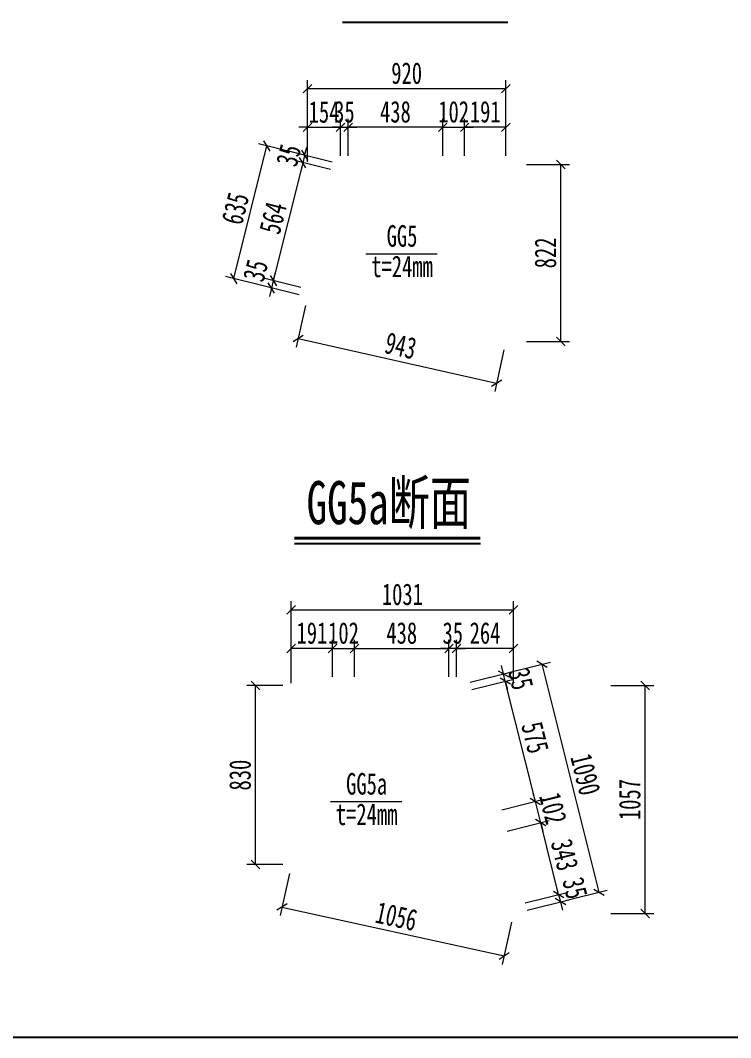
# Model space of a CAD drawing. Header units: millimetres. Extents: x -89049 to 410567, y -307459 to -100425.
# Drawn here: x 142286 to 145581, y -267986 to -263266 of the extents above; entities that cross this region are included whole.
import ezdxf
from ezdxf.enums import TextEntityAlignment as Align

# ---------------------------------------------------------------- set-up
doc = ezdxf.new("R2010")
doc.units = ezdxf.units.MM
doc.layers.get('Defpoints').update_dxf_attribs({"color": 8})
for name, color, linetype, lineweight in [('文字', 7, 'Continuous', 15), ('标注线及字体', 2, 'Continuous', 15), ('细实线', 4, 'Continuous', 15)]:
    doc.layers.add(name, color=color, linetype=linetype, lineweight=lineweight)
doc.styles.add('111', font='', dxfattribs={"width": 0.7})
doc.styles.add('BM_Dim', font='', dxfattribs={"width": 0.85})
doc.styles.get('111').set_extended_font_data('仿宋_GB2312')
doc.styles.get('BM_Dim').set_extended_font_data('仿宋_GB2312')
doc.dimstyles.new('200', dxfattribs={"dimscale": 0, "dimtxt": 2.5, "dimasz": 1, "dimexe": 1, "dimexo": 1, "dimgap": 0.6, "dimtad": 1, "dimdec": 0, "dimdsep": 46, "dimtxsty": '111', "dimblk": 'OBLIQUE', "dimcen": 0, "dimclrd": 4, "dimclre": 4, "dimclrt": 4, "dimadec": 1, "dimazin": 2, "dimtfac": 1, "dimtdec": 0, "dimtix": 1, "dimtmove": 2, "dimatfit": 3, "dimfxl": 4, "dimfxlon": 1, "dimtolj": 1, "dimlwd": -1, "dimlwe": -1, "dimarcsym": 0})

# ---------------------------------------------------------------- blocks, each defined once
blk = doc.blocks.new('_Oblique')
at = {"color": 0, "linetype": 'ByBlock', "lineweight": -2}
blk.add_line((-0.5, -0.5), (0.5, 0.5), dxfattribs=at)
blk = doc.blocks.new('*D2357')
at = {"layer": 'Defpoints', "color": 0, "transparency": 16777216}
for p in [(143806.6, -263762.6), (143771.6, -263934.4), (143806.6, -263934.4)]:
    blk.add_point(p, dxfattribs=at)
at = {"layer": '细实线', "color": 4, "transparency": 16777216}
for p, q in [((143771.6, -263894.4), (143771.6, -263722.6)), ((143806.6, -263894.4), (143806.6, -263722.6)), ((143771.6, -263762.6), (143731.6, -263762.6)), ((143771.6, -263762.6), (143806.6, -263762.6)), ((143806.6, -263762.6), (143846.6, -263762.6))]:
    blk.add_line(p, q, dxfattribs=at)
at = {"layer": '细实线', "color": 4, "transparency": 16777216, "xscale": 40, "yscale": 40, "zscale": 40}
blk.add_blockref('_Oblique', (143771.6, -263762.6), dxfattribs=at)
at = {"layer": '细实线', "color": 4, "transparency": 16777216, "xscale": 40, "yscale": 40, "zscale": 40, "rotation": 180}
blk.add_blockref('_Oblique', (143806.6, -263762.6), dxfattribs=at)
at = {"layer": '细实线', "color": 4, "transparency": 16777216, "insert": (143789.1, -263691), "char_height": 100, "attachment_point": 5, "style": '111'}
blk.add_mtext('\\A1;35', dxfattribs=at)
blk = doc.blocks.new('*D2358')
at = {"layer": 'Defpoints', "color": 0, "transparency": 16777216}
for p in [(143806.6, -263762.6), (143806.6, -263934.5), (144245, -263934.5)]:
    blk.add_point(p, dxfattribs=at)
at = {"layer": '细实线', "color": 4, "transparency": 16777216}
for p, q in [((143806.6, -263894.5), (143806.6, -263722.6)), ((144245, -263894.5), (144245, -263722.6)), ((144245, -263762.6), (143806.6, -263762.6))]:
    blk.add_line(p, q, dxfattribs=at)
at = {"layer": '细实线', "color": 4, "transparency": 16777216, "xscale": 40, "yscale": 40, "zscale": 40, "rotation": 180}
blk.add_blockref('_Oblique', (143806.6, -263762.6), dxfattribs=at)
at = {"layer": '细实线', "color": 4, "transparency": 16777216, "xscale": 40, "yscale": 40, "zscale": 40}
blk.add_blockref('_Oblique', (144245, -263762.6), dxfattribs=at)
at = {"layer": '细实线', "color": 4, "transparency": 16777216, "insert": (144025.8, -263691), "char_height": 100, "attachment_point": 5, "style": '111'}
blk.add_mtext('\\A1;438', dxfattribs=at)
blk = doc.blocks.new('*D2359')
at = {"layer": 'Defpoints', "color": 0, "transparency": 16777216}
for p in [(144347, -263762.6), (144245, -263934.4), (144347, -263934.4)]:
    blk.add_point(p, dxfattribs=at)
at = {"layer": '细实线', "color": 4, "transparency": 16777216}
for p, q in [((144245, -263894.4), (144245, -263722.6)), ((144347, -263894.4), (144347, -263722.6)), ((144245, -263762.6), (144205, -263762.6)), ((144245, -263762.6), (144347, -263762.6)), ((144347, -263762.6), (144387, -263762.6))]:
    blk.add_line(p, q, dxfattribs=at)
at = {"layer": '细实线', "color": 4, "transparency": 16777216, "xscale": 40, "yscale": 40, "zscale": 40}
blk.add_blockref('_Oblique', (144245, -263762.6), dxfattribs=at)
at = {"layer": '细实线', "color": 4, "transparency": 16777216, "xscale": 40, "yscale": 40, "zscale": 40, "rotation": 180}
blk.add_blockref('_Oblique', (144347, -263762.6), dxfattribs=at)
at = {"layer": '细实线', "color": 4, "transparency": 16777216, "insert": (144296, -263691), "char_height": 100, "attachment_point": 5, "style": '111'}
blk.add_mtext('\\A1;102', dxfattribs=at)
blk = doc.blocks.new('*D2360')
at = {"layer": 'Defpoints', "color": 0, "transparency": 16777216}
for p in [(144347, -263762.6), (144347, -263934.4), (144538.2, -263934.5)]:
    blk.add_point(p, dxfattribs=at)
at = {"layer": '细实线', "color": 4, "transparency": 16777216}
for p, q in [((144347, -263894.4), (144347, -263722.6)), ((144538.2, -263894.5), (144538.2, -263722.6)), ((144538.2, -263762.6), (144347, -263762.6))]:
    blk.add_line(p, q, dxfattribs=at)
at = {"layer": '细实线', "color": 4, "transparency": 16777216, "xscale": 40, "yscale": 40, "zscale": 40, "rotation": 180}
blk.add_blockref('_Oblique', (144347, -263762.6), dxfattribs=at)
at = {"layer": '细实线', "color": 4, "transparency": 16777216, "xscale": 40, "yscale": 40, "zscale": 40}
blk.add_blockref('_Oblique', (144538.2, -263762.6), dxfattribs=at)
at = {"layer": '细实线', "color": 4, "transparency": 16777216, "insert": (144442.6, -263691), "char_height": 100, "attachment_point": 5, "style": '111'}
blk.add_mtext('\\A1;191', dxfattribs=at)
blk = doc.blocks.new('*D2361')
at = {"layer": 'Defpoints', "color": 0, "transparency": 16777216}
for p in [(144538.2, -263583.2), (143617.7, -263920.3), (144538.2, -263969.5)]:
    blk.add_point(p, dxfattribs=at)
at = {"layer": '细实线', "color": 4, "transparency": 16777216}
for p, q in [((143617.7, -263743.2), (143617.7, -263543.2)), ((144538.2, -263743.2), (144538.2, -263543.2)), ((143617.7, -263583.2), (144538.2, -263583.2))]:
    blk.add_line(p, q, dxfattribs=at)
at = {"layer": '细实线', "color": 4, "transparency": 16777216, "xscale": 40, "yscale": 40, "zscale": 40, "rotation": 180}
blk.add_blockref('_Oblique', (143617.7, -263583.2), dxfattribs=at)
at = {"layer": '细实线', "color": 4, "transparency": 16777216, "xscale": 40, "yscale": 40, "zscale": 40}
blk.add_blockref('_Oblique', (144538.2, -263583.2), dxfattribs=at)
at = {"layer": '细实线', "color": 4, "transparency": 16777216, "insert": (144078, -263511.7), "char_height": 100, "attachment_point": 5, "style": '111'}
blk.add_mtext('\\A1;920', dxfattribs=at)
blk = doc.blocks.new('*D2382')
at = {"layer": 'Defpoints', "color": 0, "transparency": 16777216}
for p in [(143596, -263926.8), (143771.6, -263934.4), (143763.1, -263968.5)]:
    blk.add_point(p, dxfattribs=at)
at = {"layer": '细实线', "color": 4, "transparency": 16777216}
for p, q in [((143604.5, -263892.8), (143614.2, -263854)), ((143732.8, -263924.8), (143565.7, -263883.1)), ((143604.5, -263892.8), (143596, -263926.8)), ((143724.3, -263958.8), (143557.2, -263917.2)), ((143596, -263926.8), (143586.3, -263965.7))]:
    blk.add_line(p, q, dxfattribs=at)
at = {"layer": '细实线', "color": 4, "transparency": 16777216, "xscale": 40, "yscale": 40, "zscale": 40}
for p, rotation in [((143596, -263926.8), 76.00488949094233), ((143604.5, -263892.8), 256.0048894909423)]:
    blk.add_blockref('_Oblique', p, dxfattribs=dict(at, rotation=rotation))
at = {"layer": '细实线', "color": 4, "transparency": 16777216, "insert": (143530.8, -263892.5), "char_height": 100, "attachment_point": 5, "rotation": 76.0049, "style": '111'}
blk.add_mtext('\\A1;35', dxfattribs=at)
blk = doc.blocks.new('*D2383')
at = {"layer": 'Defpoints', "color": 0, "transparency": 16777216}
for p in [(143763.1, -263968.5), (143459.1, -264474.3), (143626.2, -264516.1)]:
    blk.add_point(p, dxfattribs=at)
at = {"layer": '细实线', "color": 4, "transparency": 16777216}
for p, q in [((143596, -263926.7), (143459.1, -264474.3)), ((143724.3, -263958.8), (143557.2, -263917)), ((143587.4, -264506.4), (143420.3, -264464.6))]:
    blk.add_line(p, q, dxfattribs=at)
at = {"layer": '细实线', "color": 4, "transparency": 16777216, "xscale": 40, "yscale": 40, "zscale": 40}
for p, rotation in [((143596, -263926.7), 75.96370900532173), ((143459.1, -264474.3), 255.9637090053217)]:
    blk.add_blockref('_Oblique', p, dxfattribs=dict(at, rotation=rotation))
at = {"layer": '细实线', "color": 4, "transparency": 16777216, "insert": (143458.1, -264183.2), "char_height": 100, "attachment_point": 5, "rotation": 75.9637, "style": '111'}
blk.add_mtext('\\A1;564', dxfattribs=at)
blk = doc.blocks.new('*D2384')
at = {"layer": 'Defpoints', "color": 0, "transparency": 16777216}
for p in [(143450.6, -264508.2), (143626.2, -264516.1), (143617.7, -264550)]:
    blk.add_point(p, dxfattribs=at)
at = {"layer": '细实线', "color": 4, "transparency": 16777216}
for p, q in [((143587.4, -264506.4), (143420.3, -264464.6)), ((143459.1, -264474.3), (143468.8, -264435.5)), ((143578.9, -264540.3), (143411.8, -264498.5)), ((143450.6, -264508.2), (143440.9, -264547)), ((143459.1, -264474.3), (143450.6, -264508.2))]:
    blk.add_line(p, q, dxfattribs=at)
at = {"layer": '细实线', "color": 4, "transparency": 16777216, "xscale": 40, "yscale": 40, "zscale": 40}
for p, rotation in [((143459.1, -264474.3), 255.9638770850897), ((143450.6, -264508.2), 75.96387708508966)]:
    blk.add_blockref('_Oblique', p, dxfattribs=dict(at, rotation=rotation))
at = {"layer": '细实线', "color": 4, "transparency": 16777216, "insert": (143377.1, -264427.3), "char_height": 100, "attachment_point": 5, "rotation": 75.9639, "style": '111'}
blk.add_mtext('\\A1;35', dxfattribs=at)
blk = doc.blocks.new('*D2385')
at = {"layer": 'Defpoints', "color": 0, "transparency": 16777216}
for p in [(143429.6, -263849), (143771.6, -263934.4), (143617.7, -264550)]:
    blk.add_point(p, dxfattribs=at)
at = {"layer": '细实线', "color": 4, "transparency": 16777216}
for p, q in [((143275.7, -264464.5), (143429.6, -263849)), ((143584.8, -263887.8), (143390.8, -263839.3)), ((143431, -264503.3), (143236.9, -264454.8))]:
    blk.add_line(p, q, dxfattribs=at)
at = {"layer": '细实线', "color": 4, "transparency": 16777216, "xscale": 40, "yscale": 40, "zscale": 40}
for p, rotation in [((143429.6, -263849), 75.96598740615336), ((143275.7, -264464.5), 255.9659874061534)]:
    blk.add_blockref('_Oblique', p, dxfattribs=dict(at, rotation=rotation))
at = {"layer": '细实线', "color": 4, "transparency": 16777216, "insert": (143283.2, -264139.4), "char_height": 100, "attachment_point": 5, "rotation": 75.966, "style": '111'}
blk.add_mtext('\\A1;635', dxfattribs=at)
blk = doc.blocks.new('*D2386')
at = {"layer": 'Defpoints', "color": 0, "transparency": 16777216}
for p in [(143617.7, -264550), (144538.2, -264756.1), (144495, -264948.8)]:
    blk.add_point(p, dxfattribs=at)
at = {"layer": '细实线', "color": 4, "transparency": 16777216}
for p, q in [((143609, -264589.1), (143565.8, -264781.8)), ((143574.6, -264742.8), (144495, -264948.8)), ((144529.4, -264795.1), (144486.3, -264987.9))]:
    blk.add_line(p, q, dxfattribs=at)
at = {"layer": '细实线', "color": 4, "transparency": 16777216, "xscale": 40, "yscale": 40, "zscale": 40}
for p, rotation in [((143574.6, -264742.8), 167.3807048714075), ((144495, -264948.8), 347.3807048714075)]:
    blk.add_blockref('_Oblique', p, dxfattribs=dict(at, rotation=rotation))
at = {"layer": '细实线', "color": 4, "transparency": 16777216, "insert": (144050.4, -264776), "char_height": 100, "attachment_point": 5, "rotation": 347.3807, "style": '111'}
blk.add_mtext('\\A1;943', dxfattribs=at)
blk = doc.blocks.new('*D2390')
at = {"layer": 'Defpoints', "color": 0, "transparency": 16777216}
for p in [(143771.6, -263762.6), (143771.6, -263934.5), (143617.7, -264550)]:
    blk.add_point(p, dxfattribs=at)
at = {"layer": '细实线', "color": 4, "transparency": 16777216}
for p, q in [((143617.7, -263922.6), (143617.7, -263722.6)), ((143771.6, -263894.5), (143771.6, -263722.6)), ((143617.7, -263762.6), (143577.7, -263762.6)), ((143617.7, -263762.6), (143771.6, -263762.6)), ((143771.6, -263762.6), (143811.6, -263762.6))]:
    blk.add_line(p, q, dxfattribs=at)
at = {"layer": '细实线', "color": 4, "transparency": 16777216, "xscale": 40, "yscale": 40, "zscale": 40}
blk.add_blockref('_Oblique', (143617.7, -263762.6), dxfattribs=at)
at = {"layer": '细实线', "color": 4, "transparency": 16777216, "xscale": 40, "yscale": 40, "zscale": 40, "rotation": 180}
blk.add_blockref('_Oblique', (143771.6, -263762.6), dxfattribs=at)
at = {"layer": '细实线', "color": 4, "transparency": 16777216, "insert": (143694.7, -263692.1), "char_height": 100, "attachment_point": 5, "style": '111'}
blk.add_mtext('\\A1;154', dxfattribs=at)
blk = doc.blocks.new('*D2392')
at = {"layer": 'Defpoints', "color": 0, "transparency": 16777216}
for p in [(144538.2, -263934.5), (144793.7, -263934.5), (144538.2, -264756.1)]:
    blk.add_point(p, dxfattribs=at)
at = {"layer": '细实线', "color": 4, "transparency": 16777216}
for p, q in [((144633.7, -263934.5), (144833.7, -263934.5)), ((144793.7, -264756.1), (144793.7, -263934.5)), ((144633.7, -264756.1), (144833.7, -264756.1))]:
    blk.add_line(p, q, dxfattribs=at)
at = {"layer": '细实线', "color": 4, "transparency": 16777216, "xscale": 40, "yscale": 40, "zscale": 40}
for p, rotation in [((144793.7, -263934.5), 90), ((144793.7, -264756.1), 270)]:
    blk.add_blockref('_Oblique', p, dxfattribs=dict(at, rotation=rotation))
at = {"layer": '细实线', "color": 4, "transparency": 16777216, "insert": (144722.1, -264345.3), "char_height": 100, "attachment_point": 5, "rotation": 90, "style": '111'}
blk.add_mtext('\\A1;822', dxfattribs=at)
blk = doc.blocks.new('*D4464')
at = {"layer": 'Defpoints', "color": 0, "transparency": 16777216}
for p in [(143542.8, -266180.6), (143734, -266352.5), (143542.8, -266387.5)]:
    blk.add_point(p, dxfattribs=at)
at = {"layer": '细实线', "color": 4, "transparency": 16777216}
for p, q in [((143542.8, -266340.6), (143542.8, -266140.6)), ((143734, -266312.5), (143734, -266140.6)), ((143734, -266180.6), (143542.8, -266180.6))]:
    blk.add_line(p, q, dxfattribs=at)
at = {"layer": '细实线', "color": 4, "transparency": 16777216, "xscale": 40, "yscale": 40, "zscale": 40, "rotation": 180}
blk.add_blockref('_Oblique', (143542.8, -266180.6), dxfattribs=at)
at = {"layer": '细实线', "color": 4, "transparency": 16777216, "xscale": 40, "yscale": 40, "zscale": 40}
blk.add_blockref('_Oblique', (143734, -266180.6), dxfattribs=at)
at = {"layer": '细实线', "color": 4, "transparency": 16777216, "insert": (143638.4, -266109), "char_height": 100, "attachment_point": 5, "style": '111'}
blk.add_mtext('\\A1;191', dxfattribs=at)
blk = doc.blocks.new('*D4465')
at = {"layer": 'Defpoints', "color": 0, "transparency": 16777216}
for p in [(143836, -266180.6), (143734, -266352.4), (143836, -266352.4)]:
    blk.add_point(p, dxfattribs=at)
at = {"layer": '细实线', "color": 4, "transparency": 16777216}
for p, q in [((143734, -266312.4), (143734, -266140.6)), ((143836, -266312.4), (143836, -266140.6)), ((143734, -266180.6), (143694, -266180.6)), ((143734, -266180.6), (143836, -266180.6)), ((143836, -266180.6), (143876, -266180.6))]:
    blk.add_line(p, q, dxfattribs=at)
at = {"layer": '细实线', "color": 4, "transparency": 16777216, "xscale": 40, "yscale": 40, "zscale": 40}
blk.add_blockref('_Oblique', (143734, -266180.6), dxfattribs=at)
at = {"layer": '细实线', "color": 4, "transparency": 16777216, "xscale": 40, "yscale": 40, "zscale": 40, "rotation": 180}
blk.add_blockref('_Oblique', (143836, -266180.6), dxfattribs=at)
at = {"layer": '细实线', "color": 4, "transparency": 16777216, "insert": (143785, -266109), "char_height": 100, "attachment_point": 5, "style": '111'}
blk.add_mtext('\\A1;102', dxfattribs=at)
blk = doc.blocks.new('*D4466')
at = {"layer": 'Defpoints', "color": 0, "transparency": 16777216}
for p in [(144274.3, -266180.6), (143836, -266352.5), (144274.3, -266352.5)]:
    blk.add_point(p, dxfattribs=at)
at = {"layer": '细实线', "color": 4, "transparency": 16777216}
for p, q in [((143836, -266312.5), (143836, -266140.6)), ((144274.3, -266312.5), (144274.3, -266140.6)), ((143836, -266180.6), (144274.3, -266180.6))]:
    blk.add_line(p, q, dxfattribs=at)
at = {"layer": '细实线', "color": 4, "transparency": 16777216, "xscale": 40, "yscale": 40, "zscale": 40, "rotation": 180}
blk.add_blockref('_Oblique', (143836, -266180.6), dxfattribs=at)
at = {"layer": '细实线', "color": 4, "transparency": 16777216, "xscale": 40, "yscale": 40, "zscale": 40}
blk.add_blockref('_Oblique', (144274.3, -266180.6), dxfattribs=at)
at = {"layer": '细实线', "color": 4, "transparency": 16777216, "insert": (144055.2, -266109), "char_height": 100, "attachment_point": 5, "style": '111'}
blk.add_mtext('\\A1;438', dxfattribs=at)
blk = doc.blocks.new('*D4467')
at = {"layer": 'Defpoints', "color": 0, "transparency": 16777216}
for p in [(144274.3, -266180.6), (144274.3, -266352.4), (144309.3, -266352.4)]:
    blk.add_point(p, dxfattribs=at)
at = {"layer": '细实线', "color": 4, "transparency": 16777216}
for p, q in [((144274.3, -266312.4), (144274.3, -266140.6)), ((144309.3, -266312.4), (144309.3, -266140.6)), ((144274.3, -266180.6), (144234.3, -266180.6)), ((144309.3, -266180.6), (144274.3, -266180.6)), ((144309.3, -266180.6), (144349.3, -266180.6))]:
    blk.add_line(p, q, dxfattribs=at)
at = {"layer": '细实线', "color": 4, "transparency": 16777216, "xscale": 40, "yscale": 40, "zscale": 40}
blk.add_blockref('_Oblique', (144274.3, -266180.6), dxfattribs=at)
at = {"layer": '细实线', "color": 4, "transparency": 16777216, "xscale": 40, "yscale": 40, "zscale": 40, "rotation": 180}
blk.add_blockref('_Oblique', (144309.3, -266180.6), dxfattribs=at)
at = {"layer": '细实线', "color": 4, "transparency": 16777216, "insert": (144291.8, -266109), "char_height": 100, "attachment_point": 5, "style": '111'}
blk.add_mtext('\\A1;35', dxfattribs=at)
blk = doc.blocks.new('*D4468')
at = {"layer": 'Defpoints', "color": 0, "transparency": 16777216}
for p in [(144573.6, -266001.2), (144573.6, -266339.7), (143542.8, -266387.5)]:
    blk.add_point(p, dxfattribs=at)
at = {"layer": '细实线', "color": 4, "transparency": 16777216}
for p, q in [((143542.8, -266161.2), (143542.8, -265961.2)), ((144573.6, -266161.2), (144573.6, -265961.2)), ((143542.8, -266001.2), (144573.6, -266001.2))]:
    blk.add_line(p, q, dxfattribs=at)
at = {"layer": '细实线', "color": 4, "transparency": 16777216, "xscale": 40, "yscale": 40, "zscale": 40, "rotation": 180}
blk.add_blockref('_Oblique', (143542.8, -266001.2), dxfattribs=at)
at = {"layer": '细实线', "color": 4, "transparency": 16777216, "xscale": 40, "yscale": 40, "zscale": 40}
blk.add_blockref('_Oblique', (144573.6, -266001.2), dxfattribs=at)
at = {"layer": '细实线', "color": 4, "transparency": 16777216, "insert": (144058.2, -265929.6), "char_height": 100, "attachment_point": 5, "style": '111'}
blk.add_mtext('\\A1;1031', dxfattribs=at)
blk = doc.blocks.new('*D4469')
at = {"layer": 'Defpoints', "color": 0, "transparency": 16777216}
for p in [(144699.8, -266988.7), (144482, -267043.1), (144565.1, -267375.8)]:
    blk.add_point(p, dxfattribs=at)
at = {"layer": '细实线', "color": 4, "transparency": 16777216}
for p, q in [((144544.6, -267027.5), (144738.6, -266979)), ((144783, -267321.3), (144699.8, -266988.7)), ((144627.8, -267360.1), (144821.8, -267311.6))]:
    blk.add_line(p, q, dxfattribs=at)
at = {"layer": '细实线', "color": 4, "transparency": 16777216, "xscale": 40, "yscale": 40, "zscale": 40}
for p, rotation in [((144699.8, -266988.7), 104.0347123688985), ((144783, -267321.3), 284.0347123688986)]:
    blk.add_blockref('_Oblique', p, dxfattribs=dict(at, rotation=rotation))
at = {"layer": '细实线', "color": 4, "transparency": 16777216, "insert": (144810.8, -267137.6), "char_height": 100, "attachment_point": 5, "rotation": 284.0347, "style": '111'}
blk.add_mtext('\\A1;343', dxfattribs=at)
blk = doc.blocks.new('*D4470')
at = {"layer": 'Defpoints', "color": 0, "transparency": 16777216}
for p in [(144675.1, -266889.7), (144457.3, -266944.2), (144482, -267043.1)]:
    blk.add_point(p, dxfattribs=at)
at = {"layer": '细实线', "color": 4, "transparency": 16777216}
for p, q in [((144675.1, -266889.7), (144665.4, -266850.9)), ((144519.9, -266928.5), (144713.9, -266880)), ((144699.8, -266988.7), (144675.1, -266889.7)), ((144544.6, -267027.5), (144738.6, -266979)), ((144699.8, -266988.7), (144709.5, -267027.5))]:
    blk.add_line(p, q, dxfattribs=at)
at = {"layer": '细实线', "color": 4, "transparency": 16777216, "xscale": 40, "yscale": 40, "zscale": 40}
for p, rotation in [((144675.1, -266889.7), 284.0358325336258), ((144699.8, -266988.7), 104.0358325336257)]:
    blk.add_blockref('_Oblique', p, dxfattribs=dict(at, rotation=rotation))
at = {"layer": '细实线', "color": 4, "transparency": 16777216, "insert": (144756.9, -266921.8), "char_height": 100, "attachment_point": 5, "rotation": 284.0358, "style": '111'}
blk.add_mtext('\\A1;102', dxfattribs=at)
blk = doc.blocks.new('*D4471')
at = {"layer": 'Defpoints', "color": 0, "transparency": 16777216}
for p in [(144535.7, -266332), (144317.8, -266386.4), (144457.3, -266944.2)]:
    blk.add_point(p, dxfattribs=at)
at = {"layer": '细实线', "color": 4, "transparency": 16777216}
for p, q in [((144380.4, -266370.8), (144574.5, -266322.3)), ((144675.1, -266889.7), (144535.7, -266332)), ((144519.9, -266928.5), (144713.9, -266880))]:
    blk.add_line(p, q, dxfattribs=at)
at = {"layer": '细实线', "color": 4, "transparency": 16777216, "xscale": 40, "yscale": 40, "zscale": 40}
for p, rotation in [((144535.7, -266332), 104.037296464035), ((144675.1, -266889.7), 284.0372964640349)]:
    blk.add_blockref('_Oblique', p, dxfattribs=dict(at, rotation=rotation))
at = {"layer": '细实线', "color": 4, "transparency": 16777216, "insert": (144673.8, -266593.7), "char_height": 100, "attachment_point": 5, "rotation": 284.0373, "style": '111'}
blk.add_mtext('\\A1;575', dxfattribs=at)
blk = doc.blocks.new('*D4472')
at = {"layer": 'Defpoints', "color": 0, "transparency": 16777216}
for p in [(144527.2, -266297.9), (144309.3, -266352.4), (144317.8, -266386.4)]:
    blk.add_point(p, dxfattribs=at)
at = {"layer": '细实线', "color": 4, "transparency": 16777216}
for p, q in [((144527.2, -266297.9), (144517.5, -266259.1)), ((144371.9, -266336.7), (144566, -266288.2)), ((144535.7, -266331.9), (144527.2, -266297.9)), ((144380.4, -266370.7), (144574.5, -266322.2)), ((144535.7, -266331.9), (144545.4, -266370.7))]:
    blk.add_line(p, q, dxfattribs=at)
at = {"layer": '细实线', "color": 4, "transparency": 16777216, "xscale": 40, "yscale": 40, "zscale": 40}
for p, rotation in [((144527.2, -266297.9), 284.0358325334423), ((144535.7, -266331.9), 104.0358325334423)]:
    blk.add_blockref('_Oblique', p, dxfattribs=dict(at, rotation=rotation))
at = {"layer": '细实线', "color": 4, "transparency": 16777216, "insert": (144607.5, -266321.9), "char_height": 100, "attachment_point": 5, "rotation": 284.0358, "style": '111'}
blk.add_mtext('\\A1;35', dxfattribs=at)
blk = doc.blocks.new('*D4473')
at = {"layer": 'Defpoints', "color": 0, "transparency": 16777216}
for p in [(144309.3, -266352.4), (144970, -267310.7), (144573.6, -267409.7)]:
    blk.add_point(p, dxfattribs=at)
at = {"layer": '细实线', "color": 4, "transparency": 16777216}
for p, q in [((144550.4, -266292.1), (144744.5, -266243.6)), ((144705.7, -266253.3), (144970, -267310.7)), ((144814.8, -267349.5), (145008.8, -267301))]:
    blk.add_line(p, q, dxfattribs=at)
at = {"layer": '细实线', "color": 4, "transparency": 16777216, "xscale": 40, "yscale": 40, "zscale": 40}
for p, rotation in [((144705.7, -266253.3), 104.0349939916765), ((144970, -267310.7), 284.0349939916765)]:
    blk.add_blockref('_Oblique', p, dxfattribs=dict(at, rotation=rotation))
at = {"layer": '细实线', "color": 4, "transparency": 16777216, "insert": (144907.3, -266764.6), "char_height": 100, "attachment_point": 5, "rotation": 284.035, "style": '111'}
blk.add_mtext('\\A1;1090', dxfattribs=at)
blk = doc.blocks.new('*D4474')
at = {"layer": 'Defpoints', "color": 0, "transparency": 16777216}
for p in [(144565.1, -267375.8), (144791.5, -267355.3), (144573.6, -267409.7)]:
    blk.add_point(p, dxfattribs=at)
at = {"layer": '细实线', "color": 4, "transparency": 16777216}
for p, q in [((144783, -267321.3), (144773.3, -267282.5)), ((144627.8, -267360.1), (144821.8, -267311.6)), ((144636.3, -267394.1), (144830.3, -267345.6)), ((144783, -267321.3), (144791.5, -267355.3)), ((144791.5, -267355.3), (144801.2, -267394.1))]:
    blk.add_line(p, q, dxfattribs=at)
at = {"layer": '细实线', "color": 4, "transparency": 16777216, "xscale": 40, "yscale": 40, "zscale": 40}
for p, rotation in [((144783, -267321.3), 284.0362811811311), ((144791.5, -267355.3), 104.0362811811312)]:
    blk.add_blockref('_Oblique', p, dxfattribs=dict(at, rotation=rotation))
at = {"layer": '细实线', "color": 4, "transparency": 16777216, "insert": (144859.1, -267291.6), "char_height": 100, "attachment_point": 5, "rotation": 284.0363, "style": '111'}
blk.add_mtext('\\A1;35', dxfattribs=at)
blk = doc.blocks.new('*D4475')
at = {"layer": 'Defpoints', "color": 0, "transparency": 16777216}
for p in [(143542.8, -267182.9), (144573.6, -267409.7), (144530.3, -267606.5)]:
    blk.add_point(p, dxfattribs=at)
at = {"layer": '细实线', "color": 4, "transparency": 16777216}
for p, q in [((143533.9, -267223.4), (143490.9, -267418.7)), ((143499.5, -267379.6), (144530.3, -267606.5)), ((144564.7, -267450.2), (144521.7, -267645.6))]:
    blk.add_line(p, q, dxfattribs=at)
at = {"layer": '细实线', "color": 4, "transparency": 16777216, "xscale": 40, "yscale": 40, "zscale": 40}
for p, rotation in [((143499.5, -267379.6), 167.5876126420806), ((144530.3, -267606.5), 347.5876126420805)]:
    blk.add_blockref('_Oblique', p, dxfattribs=dict(at, rotation=rotation))
at = {"layer": '细实线', "color": 4, "transparency": 16777216, "insert": (144030.3, -267423.2), "char_height": 100, "attachment_point": 5, "rotation": 347.5876, "style": '111'}
blk.add_mtext('\\A1;1056', dxfattribs=at)
blk = doc.blocks.new('*D4476')
at = {"layer": 'Defpoints', "color": 0, "transparency": 16777216}
for p in [(144309.3, -266180.6), (144309.3, -266352.5), (144573.6, -267409.7)]:
    blk.add_point(p, dxfattribs=at)
at = {"layer": '细实线', "color": 4, "transparency": 16777216}
for p, q in [((144309.3, -266312.5), (144309.3, -266140.6)), ((144573.6, -266340.6), (144573.6, -266140.6)), ((144573.6, -266180.6), (144309.3, -266180.6))]:
    blk.add_line(p, q, dxfattribs=at)
at = {"layer": '细实线', "color": 4, "transparency": 16777216, "xscale": 40, "yscale": 40, "zscale": 40, "rotation": 180}
blk.add_blockref('_Oblique', (144309.3, -266180.6), dxfattribs=at)
at = {"layer": '细实线', "color": 4, "transparency": 16777216, "xscale": 40, "yscale": 40, "zscale": 40}
blk.add_blockref('_Oblique', (144573.6, -266180.6), dxfattribs=at)
at = {"layer": '细实线', "color": 4, "transparency": 16777216, "insert": (144441.5, -266109), "char_height": 100, "attachment_point": 5, "style": '111'}
blk.add_mtext('\\A1;264', dxfattribs=at)
blk = doc.blocks.new('*D4477')
at = {"layer": 'Defpoints', "color": 0, "transparency": 16777216}
for p in [(144309.3, -266352.5), (145184.6, -266352.5), (144573.6, -267409.7)]:
    blk.add_point(p, dxfattribs=at)
at = {"layer": '细实线', "color": 4, "transparency": 16777216}
for p, q in [((145024.6, -266352.5), (145224.6, -266352.5)), ((145184.6, -267409.7), (145184.6, -266352.5)), ((145024.6, -267409.7), (145224.6, -267409.7))]:
    blk.add_line(p, q, dxfattribs=at)
at = {"layer": '细实线', "color": 4, "transparency": 16777216, "xscale": 40, "yscale": 40, "zscale": 40}
for p, rotation in [((145184.6, -266352.5), 90), ((145184.6, -267409.7), 270)]:
    blk.add_blockref('_Oblique', p, dxfattribs=dict(at, rotation=rotation))
at = {"layer": '细实线', "color": 4, "transparency": 16777216, "insert": (145113.1, -266881.1), "char_height": 100, "attachment_point": 5, "rotation": 90, "style": '111'}
blk.add_mtext('\\A1;1057', dxfattribs=at)
blk = doc.blocks.new('*D4478')
at = {"layer": 'Defpoints', "color": 0, "transparency": 16777216}
for p in [(143377, -266352.5), (143542.8, -266352.5), (143542.8, -267182.9)]:
    blk.add_point(p, dxfattribs=at)
at = {"layer": '细实线', "color": 4, "transparency": 16777216}
for p, q in [((143502.8, -266352.5), (143337, -266352.5)), ((143377, -267182.9), (143377, -266352.5)), ((143502.8, -267182.9), (143337, -267182.9))]:
    blk.add_line(p, q, dxfattribs=at)
at = {"layer": '细实线', "color": 4, "transparency": 16777216, "xscale": 40, "yscale": 40, "zscale": 40}
for p, rotation in [((143377, -266352.5), 90), ((143377, -267182.9), 270)]:
    blk.add_blockref('_Oblique', p, dxfattribs=dict(at, rotation=rotation))
at = {"layer": '细实线', "color": 4, "transparency": 16777216, "insert": (143305.4, -266767.7), "char_height": 100, "attachment_point": 5, "rotation": 90, "style": '111'}
blk.add_mtext('\\A1;830', dxfattribs=at)

msp = doc.modelspace()

# ---------------------------------------------------------------- linework, layer by layer
at = {"color": 4}
for p, q in [((143780.8, -263274.7), (144546.7, -263274.7)), ((143557.8, -265692.7), (144420.3, -265692.7))]:
    msp.add_line(p, q, dxfattribs=at)
at = {"color": 6, "const_width": 14.4}
msp.add_lwpolyline([(143557.6, -265668.7), (144420.4, -265668.7)], dxfattribs=at)
at = {"layer": 'Defpoints'}
msp.add_lwpolyline([(136773.4, -257753.6), (152173.4, -257753.6), (152173.4, -267985.6), (136773.4, -267985.6)], close=True, dxfattribs=at)
at = {"layer": '细实线'}
for p, q in [((143888.8, -264349.2), (144219.6, -264349.2)), ((143724.6, -266890.8), (144055.4, -266890.8))]:
    msp.add_line(p, q, dxfattribs=at)

# ---------------------------------------------------------------- texts
at = {"layer": '文字', "style": 'BM_Dim', "width": 0.7}
for s, p in [('GG5', (144056.5, -264346.3)), ('t=24mm', (144056.5, -264487.6)), ('GG5a', (143892.2, -266888)), ('t=24mm', (143892.2, -267029.2))]:
    msp.add_text(s, height=100, dxfattribs=at).set_placement(p, align=Align.BOTTOM_CENTER)
at = {"layer": '标注线及字体', "style": '111', "width": 0.7}
msp.add_text('GG5a断面', height=200, dxfattribs=at).set_placement((143995, -265500.3), align=Align.MIDDLE)

# ---------------------------------------------------------------- dimensions: what is measured, and where the dimension line sits
at = {"layer": '细实线'}
for base, p1, p2, picture, middle in [((144538.1795, -263583.2453), (143617.7384, -263920.3075), (144538.1795, -263969.5397), '*D2361', (144077.959, -263511.6777)), ((143771.6, -263762.6), (143617.7, -264550), (143771.6, -263934.5), '*D2390', (143694.7, -263692.1)), ((143806.6, -263762.6), (143771.6, -263934.4), (143806.6, -263934.4), '*D2357', (143789.1, -263691)), ((144347, -263762.6), (144245, -263934.4), (144347, -263934.4), '*D2359', (144296, -263691)), ((144573.6, -266001.2), (143542.8, -266387.5), (144573.6, -266339.7), '*D4468', (144058.2, -265929.6)), ((143836, -266180.6), (143734, -266352.4), (143836, -266352.4), '*D4465', (143785, -266109)), ((144274.3, -266180.6), (143836, -266352.5), (144274.3, -266352.5), '*D4466', (144055.2, -266109)), ((144309.3, -266180.6), (144573.6, -267409.7), (144309.3, -266352.5), '*D4476', (144441.5, -266109))]:
    dim = msp.add_linear_dim(base=base, p1=p1, p2=p2, dimstyle='200', override={"dimscale": 40, "dimblk": 'Oblique'}, dxfattribs=at)
    dim.commit()
    dim.dimension.update_dxf_attribs({"geometry": picture, "text_midpoint": middle})
for base, p1, p2, angle, picture, middle in [((143806.6, -263762.6), (144245, -263934.5), (143806.6, -263934.5), 180, '*D2358', (144025.8, -263691)), ((144347, -263762.6), (144538.2, -263934.5), (144347, -263934.4), 180, '*D2360', (144442.6, -263691)), ((144793.7, -263934.5), (144538.2, -264756.1), (144538.2, -263934.5), 90, '*D2392', (144722.1, -264345.3)), ((143542.8, -266180.6), (143734, -266352.5), (143542.8, -266387.5), 180, '*D4464', (143638.4, -266109)), ((144274.3, -266180.6), (144309.3, -266352.4), (144274.3, -266352.4), 180, '*D4467', (144291.8, -266109)), ((143377, -266352.5), (143542.8, -267182.9), (143542.8, -266352.5), 90, '*D4478', (143305.4, -266767.7)), ((145184.6, -266352.5), (144573.6, -267409.7), (144309.3, -266352.5), 90, '*D4477', (145113.1, -266881.1))]:
    dim = msp.add_linear_dim(base=base, p1=p1, p2=p2, angle=angle, dimstyle='200', override={"dimscale": 40, "dimblk": 'Oblique'}, dxfattribs=at)
    dim.commit()
    dim.dimension.update_dxf_attribs({"geometry": picture, "text_midpoint": middle})
for p1, p2, distance, picture, middle in [((143771.6, -263934.4), (143763.1, -263968.5), -172.2, '*D2382', (143530.8, -263892.5)), ((143617.7, -264550), (143771.6, -263934.4), 352.5, '*D2385', (143283.2, -264139.4)), ((143763.1, -263968.5), (143626.2, -264516.1), -172.2, '*D2383', (143458.1, -264183.2)), ((143617.7, -264550), (144538.2, -264756.1), -197.5, '*D2386', (144050.4, -264776)), ((144309.3, -266352.4), (144573.6, -267409.7), 408.5, '*D4473', (144907.3, -266764.6)), ((144457.3, -266944.2), (144317.8, -266386.4), -224.6, '*D4471', (144673.8, -266593.7)), ((144482, -267043.1), (144457.3, -266944.2), -224.5, '*D4470', (144756.9, -266921.8)), ((144565.1, -267375.8), (144482, -267043.1), -224.5, '*D4469', (144810.8, -267137.6)), ((143542.7989, -267182.857), (144573.6379, -267409.7353), -201.4799, '*D4475', (144030.2942, -267423.1719))]:
    dim = msp.add_aligned_dim(p1=p1, p2=p2, distance=distance, dimstyle='200', override={"dimscale": 40, "dimblk": 'Oblique'}, dxfattribs=at)
    dim.commit()
    dim.dimension.update_dxf_attribs({"geometry": picture, "text_midpoint": middle})
for base, p1, p2, angle, picture, middle in [((143450.6, -264508.2), (143626.2, -264516.1), (143617.7, -264550), 255.9639, '*D2384', (143377.1, -264427.3)), ((144527.2, -266297.9), (144317.8, -266386.4), (144309.3, -266352.4), 104.0358, '*D4472', (144607.5, -266321.9)), ((144791.5, -267355.3), (144565.1, -267375.8), (144573.6, -267409.7), 284.0363, '*D4474', (144859.1, -267291.6))]:
    dim = msp.add_linear_dim(base=base, p1=p1, p2=p2, angle=angle, dimstyle='200', override={"dimscale": 40, "dimblk": 'Oblique'}, dxfattribs=at)
    dim.commit()
    dim.dimension.update_dxf_attribs({"geometry": picture, "text_midpoint": middle, "dimtype": 161})

doc.saveas('drawing.dxf')
